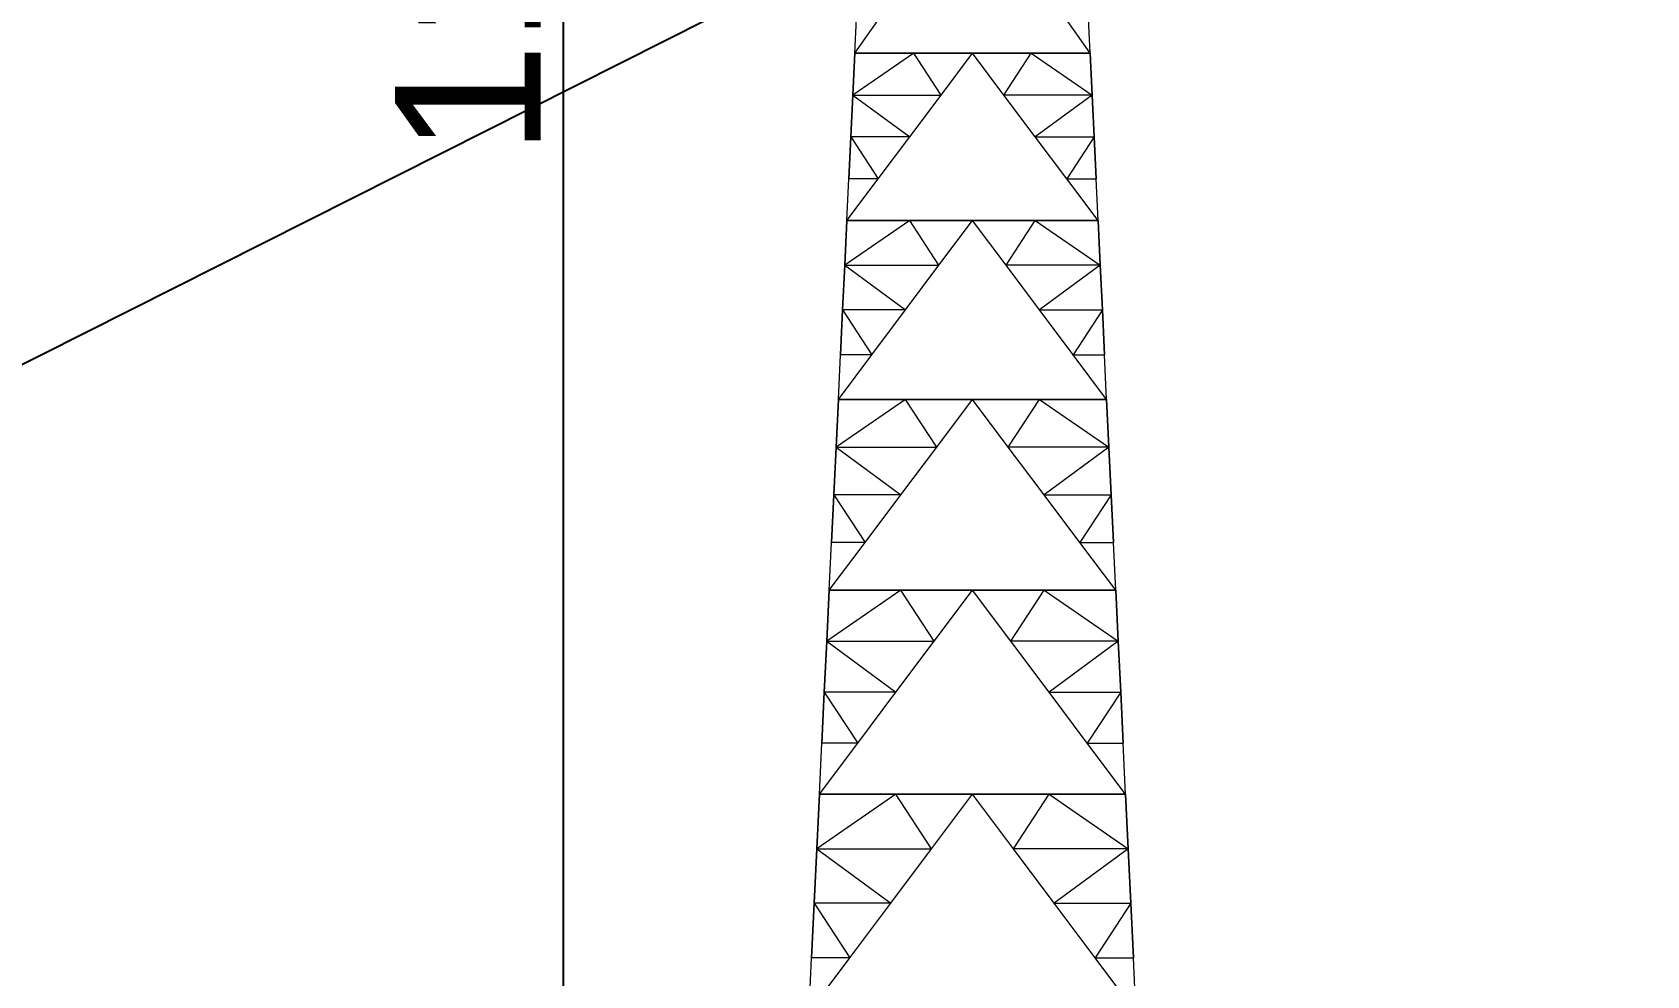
# Model space of a CAD drawing. Header units: millimetres. Extents: x 674 to 5889, y -153 to 3954.
# Drawn here: x 3098.73 to 3148.69, y 637.72 to 666.93 of the extents above; entities that cross this region are included whole.
import ezdxf

# ---------------------------------------------------------------- set-up
doc = ezdxf.new("R2010")
doc.units = ezdxf.units.MM
doc.layers.add('Dimensions', color=7, linetype='Continuous')
doc.layers.add('Ropes', color=3, linetype='Continuous')
doc.layers.add('Towers', color=1, linetype='Continuous', lineweight=0)
doc.styles.get("Standard").update_dxf_attribs({"font": 'arial.ttf'})
doc.dimstyles.new('ISO-25', dxfattribs={"dimtxt": 2.5, "dimasz": 2.5, "dimexe": 1.25, "dimexo": 0.625, "dimtad": 1, "dimtxsty": 'Standard', "dimcen": 2.5, "dimadec": 0, "dimazin": 0, "dimtfac": 1, "dimtmove": 0, "dimatfit": 3, "dimfxl": 1, "dimarcsym": 0})

# ---------------------------------------------------------------- blocks, each defined once
blk = doc.blocks.new('_ArchTick')
at = {"color": 0, "linetype": 'ByBlock', "const_width": 0.15}
blk.add_lwpolyline([(-0.5, -0.5), (0.5, 0.5)], dxfattribs=at)
blk = doc.blocks.new('*D45')
at = {"layer": 'Defpoints', "color": 0, "transparency": 16777216}
for p in [(3127.826, 728.47), (3115.163, 613.47), (3127.826, 613.47)]:
    blk.add_point(p, dxfattribs=at)
at = {"layer": 'Dimensions', "color": 0, "lineweight": -2, "transparency": 16777216}
blk.add_line((3115.163, 728.47), (3115.163, 613.47), dxfattribs=at)
at = {"layer": 'Dimensions', "color": 0, "lineweight": -2, "transparency": 16777216, "xscale": 2.5, "yscale": 2.5, "zscale": 2.5}
for p, rotation in [((3115.163, 728.47), 90), ((3115.163, 613.47), 270)]:
    blk.add_blockref('_ArchTick', p, dxfattribs=dict(at, rotation=rotation))
at = {"layer": 'Dimensions', "color": 0, "transparency": 16777216, "insert": (3112.24, 670.97), "char_height": 4.5, "attachment_point": 5, "rotation": 90}
blk.add_mtext('115m', dxfattribs=at)
blk = doc.blocks.new('*D60')
at = {"color": 0, "lineweight": -2, "transparency": 16777216}
blk.add_line((2829.274, -144.563), (2959.274, -144.563), dxfattribs=at)
at = {"layer": 'Defpoints', "color": 0, "transparency": 16777216}
for p in [(5528.478, 3774.077), (5768.478, 3774.077), (5768.478, 3752.482), (2829.274, -118.354), (2959.274, -118.354), (2959.274, -144.563)]:
    blk.add_point(p, dxfattribs=at)
at = {"layer": 'Dimensions', "color": 0, "lineweight": -2, "transparency": 16777216}
blk.add_line((5528.478, 3752.482), (5768.478, 3752.482), dxfattribs=at)
at = {"color": 0, "lineweight": -2, "transparency": 16777216, "xscale": 15, "yscale": 15, "zscale": 15, "rotation": 180}
blk.add_blockref('_ArchTick', (2829.274, -144.563), dxfattribs=at)
at = {"color": 0, "lineweight": -2, "transparency": 16777216, "xscale": 15, "yscale": 15, "zscale": 15}
blk.add_blockref('_ArchTick', (2959.274, -144.563), dxfattribs=at)
at = {"layer": 'Dimensions', "color": 0, "lineweight": -2, "transparency": 16777216, "xscale": 2.5, "yscale": 2.5, "zscale": 2.5, "rotation": 180}
blk.add_blockref('_ArchTick', (5528.478, 3752.482), dxfattribs=at)
at = {"layer": 'Dimensions', "color": 0, "lineweight": -2, "transparency": 16777216, "xscale": 2.5, "yscale": 2.5, "zscale": 2.5}
blk.add_blockref('_ArchTick', (5768.478, 3752.482), dxfattribs=at)
at = {"color": 0, "transparency": 16777216, "insert": (2894.274, -136.274), "char_height": 15, "attachment_point": 5}
blk.add_mtext('130', dxfattribs=at)
at = {"layer": 'Dimensions', "color": 0, "transparency": 16777216, "insert": (5648.478, 3755.404), "char_height": 4.5, "attachment_point": 5}
blk.add_mtext('240m', dxfattribs=at)
blk = doc.blocks.new('*D58')
at = {"color": 0, "lineweight": -2, "transparency": 16777216}
blk.add_line((2393.626, -144.563), (2483.626, -144.563), dxfattribs=at)
at = {"layer": 'Defpoints', "color": 0, "transparency": 16777216}
for p in [(5603.478, 3819.077), (5583.397, 3774.077), (5603.478, 3774.077), (2393.626, -80.976), (2483.626, -80.976), (2483.626, -144.563)]:
    blk.add_point(p, dxfattribs=at)
at = {"layer": 'Dimensions', "color": 0, "lineweight": -2, "transparency": 16777216}
blk.add_line((5583.397, 3819.077), (5583.397, 3774.077), dxfattribs=at)
at = {"color": 0, "lineweight": -2, "transparency": 16777216, "xscale": 15, "yscale": 15, "zscale": 15, "rotation": 180}
blk.add_blockref('_ArchTick', (2393.626, -144.563), dxfattribs=at)
at = {"color": 0, "lineweight": -2, "transparency": 16777216, "xscale": 15, "yscale": 15, "zscale": 15}
blk.add_blockref('_ArchTick', (2483.626, -144.563), dxfattribs=at)
at = {"layer": 'Dimensions', "color": 0, "lineweight": -2, "transparency": 16777216, "xscale": 2.5, "yscale": 2.5, "zscale": 2.5}
for p, rotation in [((5583.397, 3819.077), 90), ((5583.397, 3774.077), 270)]:
    blk.add_blockref('_ArchTick', p, dxfattribs=dict(at, rotation=rotation))
at = {"color": 0, "transparency": 16777216, "insert": (2438.626, -136.279), "char_height": 15, "attachment_point": 5}
blk.add_mtext('90', dxfattribs=at)
at = {"layer": 'Dimensions', "color": 0, "transparency": 16777216, "insert": (5580.484, 3796.577), "char_height": 4.5, "attachment_point": 5, "rotation": 90}
blk.add_mtext('45m', dxfattribs=at)
blk = doc.blocks.new('*D62')
at = {"color": 0, "lineweight": -2, "transparency": 16777216}
blk.add_line((2577.797, -35.976), (2577.797, -85.976), dxfattribs=at)
at = {"layer": 'Defpoints', "color": 0, "transparency": 16777216}
for p in [(5529.806, 3893.742), (5528.478, 3889.077), (5643.378, 3856.377), (2597.989, -35.976), (2577.797, -85.976), (2597.989, -85.976)]:
    blk.add_point(p, dxfattribs=at)
at = {"layer": 'Dimensions', "color": 0, "lineweight": -2, "transparency": 16777216}
blk.add_line((5644.706, 3861.042), (5529.806, 3893.742), dxfattribs=at)
at = {"color": 0, "lineweight": -2, "transparency": 16777216, "xscale": 15, "yscale": 15, "zscale": 15}
for p, rotation in [((2577.797, -35.976), 90), ((2577.797, -85.976), 270)]:
    blk.add_blockref('_ArchTick', p, dxfattribs=dict(at, rotation=rotation))
at = {"layer": 'Dimensions', "color": 0, "lineweight": -2, "transparency": 16777216, "xscale": 2.5, "yscale": 2.5, "zscale": 2.5}
for p, rotation in [((5529.806, 3893.742), 164.113896019455), ((5644.706, 3861.042), 344.113896019455)]:
    blk.add_blockref('_ArchTick', p, dxfattribs=dict(at, rotation=rotation))
at = {"color": 0, "transparency": 16777216, "insert": (2569.514, -60.976), "char_height": 15, "attachment_point": 5, "rotation": 90}
blk.add_mtext('50', dxfattribs=at)
at = {"layer": 'Dimensions', "color": 0, "transparency": 16777216, "insert": (5588.056, 3880.203), "char_height": 4.5, "attachment_point": 5, "rotation": 344.1139}
blk.add_mtext('119.5m', dxfattribs=at)
blk = doc.blocks.new('*D63')
at = {"color": 0, "lineweight": -2, "transparency": 16777216}
blk.add_line((2809.512, -31.439), (2809.512, -86.439), dxfattribs=at)
at = {"layer": 'Defpoints', "color": 0, "transparency": 16777216}
for p in [(5643.378, 3866.577), (5527.736, 3834.542), (5528.478, 3832.07), (2829.274, -31.439), (2809.512, -86.439), (2829.274, -86.439)]:
    blk.add_point(p, dxfattribs=at)
at = {"layer": 'Dimensions', "color": 0, "lineweight": -2, "transparency": 16777216}
blk.add_line((5642.636, 3869.049), (5527.736, 3834.542), dxfattribs=at)
at = {"color": 0, "lineweight": -2, "transparency": 16777216, "xscale": 15, "yscale": 15, "zscale": 15}
for p, rotation in [((2809.512, -31.439), 90), ((2809.512, -86.439), 270)]:
    blk.add_blockref('_ArchTick', p, dxfattribs=dict(at, rotation=rotation))
at = {"layer": 'Dimensions', "color": 0, "lineweight": -2, "transparency": 16777216, "xscale": 2.5, "yscale": 2.5, "zscale": 2.5}
for p, rotation in [((5642.636, 3869.049), 16.71614301521846), ((5527.736, 3834.542), 196.7161430152185)]:
    blk.add_blockref('_ArchTick', p, dxfattribs=dict(at, rotation=rotation))
at = {"color": 0, "transparency": 16777216, "insert": (2801.259, -58.939), "char_height": 15, "attachment_point": 5, "rotation": 90}
blk.add_mtext('55', dxfattribs=at)
at = {"layer": 'Dimensions', "color": 0, "transparency": 16777216, "insert": (5584.345, 3854.594), "char_height": 4.5, "attachment_point": 5, "rotation": 16.7161}
blk.add_mtext('120m', dxfattribs=at)
blk = doc.blocks.new('*D59')
at = {"color": 0, "lineweight": -2, "transparency": 16777216}
blk.add_line((2597.989, -144.563), (2697.989, -144.563), dxfattribs=at)
at = {"layer": 'Defpoints', "color": 0, "transparency": 16777216}
for p in [(5623.478, 3781.175), (5673.478, 3781.175), (5673.478, 3764.268), (2597.989, -85.976), (2697.989, -85.976), (2697.989, -144.563)]:
    blk.add_point(p, dxfattribs=at)
at = {"layer": 'Dimensions', "color": 0, "lineweight": -2, "transparency": 16777216}
blk.add_line((5623.478, 3764.268), (5673.478, 3764.268), dxfattribs=at)
at = {"color": 0, "lineweight": -2, "transparency": 16777216, "xscale": 15, "yscale": 15, "zscale": 15, "rotation": 180}
blk.add_blockref('_ArchTick', (2597.989, -144.563), dxfattribs=at)
at = {"color": 0, "lineweight": -2, "transparency": 16777216, "xscale": 15, "yscale": 15, "zscale": 15}
blk.add_blockref('_ArchTick', (2697.989, -144.563), dxfattribs=at)
at = {"layer": 'Dimensions', "color": 0, "lineweight": -2, "transparency": 16777216, "xscale": 2.5, "yscale": 2.5, "zscale": 2.5, "rotation": 180}
blk.add_blockref('_ArchTick', (5623.478, 3764.268), dxfattribs=at)
at = {"layer": 'Dimensions', "color": 0, "lineweight": -2, "transparency": 16777216, "xscale": 2.5, "yscale": 2.5, "zscale": 2.5}
blk.add_blockref('_ArchTick', (5673.478, 3764.268), dxfattribs=at)
at = {"color": 0, "transparency": 16777216, "insert": (2647.989, -136.279), "char_height": 15, "attachment_point": 5}
blk.add_mtext('100', dxfattribs=at)
at = {"layer": 'Dimensions', "color": 0, "transparency": 16777216, "insert": (5648.478, 3767.191), "char_height": 4.5, "attachment_point": 5}
blk.add_mtext('50m', dxfattribs=at)
blk = doc.blocks.new('*D61')
at = {"color": 0, "lineweight": -2, "transparency": 16777216}
blk.add_line((2373.545, -35.976), (2373.545, -80.976), dxfattribs=at)
at = {"layer": 'Defpoints', "color": 0, "transparency": 16777216}
for p in [(5648.478, 3856.377), (5645.288, 3779.077), (5648.478, 3779.077), (2393.626, -35.976), (2373.545, -80.976), (2393.626, -80.976)]:
    blk.add_point(p, dxfattribs=at)
at = {"layer": 'Dimensions', "color": 0, "lineweight": -2, "transparency": 16777216}
blk.add_line((5645.288, 3856.377), (5645.288, 3779.077), dxfattribs=at)
at = {"color": 0, "lineweight": -2, "transparency": 16777216, "xscale": 15, "yscale": 15, "zscale": 15}
for p, rotation in [((2373.545, -35.976), 90), ((2373.545, -80.976), 270)]:
    blk.add_blockref('_ArchTick', p, dxfattribs=dict(at, rotation=rotation))
at = {"layer": 'Dimensions', "color": 0, "lineweight": -2, "transparency": 16777216, "xscale": 2.5, "yscale": 2.5, "zscale": 2.5}
for p, rotation in [((5645.288, 3856.377), 90), ((5645.288, 3779.077), 270)]:
    blk.add_blockref('_ArchTick', p, dxfattribs=dict(at, rotation=rotation))
at = {"color": 0, "transparency": 16777216, "insert": (2365.292, -58.476), "char_height": 15, "attachment_point": 5, "rotation": 90}
blk.add_mtext('45', dxfattribs=at)
at = {"layer": 'Dimensions', "color": 0, "transparency": 16777216, "insert": (5642.364, 3817.906), "char_height": 4.5, "attachment_point": 5, "rotation": 90}
blk.add_mtext('77.3m', dxfattribs=at)

msp = doc.modelspace()

# ---------------------------------------------------------------- linework, layer by layer
at = {"layer": 'Ropes'}
msp.add_line((3127.826, 671.464), (3012.826, 613.47), dxfattribs=at)
at = {"layer": 'Towers'}
for p, q in [((3124.187, 666.281), (3125.096, 667.577)), ((3124.187, 666.281), (3125.096, 667.577)), ((3124.187, 666.281), (3124.249, 667.577)), ((3124.187, 666.281), (3124.249, 667.577)), ((3124.187, 666.281), (3124.249, 667.577)), ((3124.187, 666.281), (3124.249, 667.577)), ((3131.465, 666.281), (3130.555, 667.577)), ((3131.465, 666.281), (3130.555, 667.577)), ((3131.465, 666.281), (3131.403, 667.577)), ((3131.465, 666.281), (3131.403, 667.577)), ((3131.465, 666.281), (3131.403, 667.577)), ((3131.465, 666.281), (3131.403, 667.577)), ((3126.006, 666.281), (3124.125, 664.985)), ((3126.006, 666.281), (3124.125, 664.985)), ((3124.125, 664.986), (3124.187, 666.281)), ((3124.187, 666.281), (3124.125, 664.985)), ((3124.125, 664.986), (3124.187, 666.281)), ((3124.125, 664.985), (3124.187, 666.281)), ((3124.125, 664.986), (3124.187, 666.281)), ((3124.187, 666.281), (3124.125, 664.985)), ((3124.125, 664.986), (3124.187, 666.281)), ((3124.125, 664.985), (3124.187, 666.281)), ((3124.187, 666.281), (3126.006, 666.281)), ((3126.006, 666.281), (3124.187, 666.281)), ((3124.187, 666.281), (3125.096, 666.281)), ((3125.096, 666.281), (3124.187, 666.281)), ((3124.187, 666.281), (3126.006, 666.281)), ((3126.006, 666.281), (3124.187, 666.281)), ((3127.826, 666.281), (3124.187, 666.281)), ((3124.187, 666.281), (3127.826, 666.281)), ((3126.006, 666.281), (3124.187, 666.281)), ((3126.006, 666.281), (3124.187, 666.281)), ((3126.006, 666.281), (3126.916, 666.281)), ((3126.916, 666.281), (3126.006, 666.281)), ((3126.854, 664.986), (3126.006, 666.281)), ((3127.826, 666.281), (3126.006, 666.281)), ((3126.854, 664.986), (3126.006, 666.281)), ((3127.826, 666.281), (3126.006, 666.281)), ((3126.854, 664.986), (3127.826, 666.281)), ((3126.854, 664.986), (3127.826, 666.281)), ((3128.735, 666.281), (3126.916, 666.281)), ((3128.735, 666.281), (3126.916, 666.281)), ((3131.465, 666.281), (3127.826, 666.281)), ((3127.826, 666.281), (3131.465, 666.281)), ((3128.797, 664.986), (3127.826, 666.281)), ((3127.826, 666.281), (3129.645, 666.281)), ((3128.797, 664.986), (3127.826, 666.281)), ((3127.826, 666.281), (3129.645, 666.281)), ((3128.735, 666.281), (3129.645, 666.281)), ((3129.645, 666.281), (3128.735, 666.281)), ((3128.797, 664.986), (3129.645, 666.281)), ((3128.797, 664.986), (3129.645, 666.281)), ((3131.465, 666.281), (3129.645, 666.281)), ((3129.645, 666.281), (3131.465, 666.281)), ((3129.645, 666.281), (3131.465, 666.281)), ((3129.645, 666.281), (3131.465, 666.281)), ((3129.645, 666.281), (3131.527, 664.985)), ((3129.645, 666.281), (3131.465, 666.281)), ((3129.645, 666.281), (3131.527, 664.985)), ((3129.645, 666.281), (3131.465, 666.281)), ((3130.555, 666.281), (3131.465, 666.281)), ((3131.465, 666.281), (3130.555, 666.281)), ((3131.527, 664.986), (3131.465, 666.281)), ((3131.465, 666.281), (3131.527, 664.985)), ((3131.527, 664.986), (3131.465, 666.281)), ((3131.527, 664.985), (3131.465, 666.281)), ((3131.527, 664.986), (3131.465, 666.281)), ((3131.465, 666.281), (3131.527, 664.985)), ((3131.527, 664.986), (3131.465, 666.281)), ((3131.527, 664.985), (3131.465, 666.281)), ((3124.063, 663.69), (3124.125, 664.986)), ((3124.063, 663.69), (3124.125, 664.986)), ((3124.125, 664.985), (3124.063, 663.69)), ((3124.063, 663.69), (3124.125, 664.985)), ((3124.125, 664.985), (3124.063, 663.69)), ((3124.063, 663.69), (3124.125, 664.985)), ((3124.125, 664.985), (3126.854, 664.986)), ((3124.125, 664.985), (3126.854, 664.986)), ((3124.125, 664.985), (3124.125, 664.986)), ((3124.125, 664.985), (3124.125, 664.986)), ((3124.125, 664.985), (3125.882, 663.69)), ((3124.125, 664.985), (3125.882, 663.69)), ((3125.882, 663.69), (3126.854, 664.986)), ((3125.882, 663.69), (3126.854, 664.986)), ((3129.769, 663.69), (3128.797, 664.986)), ((3131.527, 664.985), (3128.797, 664.986)), ((3129.769, 663.69), (3128.797, 664.986)), ((3131.527, 664.985), (3128.797, 664.986)), ((3131.527, 664.985), (3129.769, 663.69)), ((3131.527, 664.985), (3129.769, 663.69)), ((3131.589, 663.69), (3131.527, 664.986)), ((3131.527, 664.985), (3131.527, 664.986)), ((3131.589, 663.69), (3131.527, 664.986)), ((3131.527, 664.985), (3131.527, 664.986)), ((3131.527, 664.985), (3131.589, 663.69)), ((3131.589, 663.69), (3131.527, 664.985)), ((3131.527, 664.985), (3131.589, 663.69)), ((3131.589, 663.69), (3131.527, 664.985)), ((3124.001, 662.394), (3124.063, 663.69)), ((3124.063, 663.69), (3124.001, 662.394)), ((3124.001, 662.394), (3124.063, 663.69)), ((3124.001, 662.394), (3124.063, 663.69)), ((3124.063, 663.69), (3124.001, 662.394)), ((3124.001, 662.394), (3124.063, 663.69)), ((3124.063, 663.69), (3124.91, 662.394)), ((3125.882, 663.69), (3124.063, 663.69)), ((3124.063, 663.69), (3124.91, 662.394)), ((3125.882, 663.69), (3124.063, 663.69)), ((3124.063, 663.69), (3124.063, 663.69)), ((3124.063, 663.69), (3124.063, 663.69)), ((3124.91, 662.394), (3125.882, 663.69)), ((3124.91, 662.394), (3125.882, 663.69)), ((3130.741, 662.394), (3129.769, 663.69)), ((3129.769, 663.69), (3131.589, 663.69)), ((3130.741, 662.394), (3129.769, 663.69)), ((3129.769, 663.69), (3131.589, 663.69)), ((3131.589, 663.69), (3130.741, 662.394)), ((3131.589, 663.69), (3130.741, 662.394)), ((3131.65, 662.394), (3131.589, 663.69)), ((3131.589, 663.69), (3131.65, 662.394)), ((3131.589, 663.69), (3131.589, 663.69)), ((3131.65, 662.394), (3131.589, 663.69)), ((3131.65, 662.394), (3131.589, 663.69)), ((3131.589, 663.69), (3131.65, 662.394)), ((3131.589, 663.69), (3131.589, 663.69)), ((3131.65, 662.394), (3131.589, 663.69)), ((3123.939, 661.099), (3124.91, 662.394)), ((3123.939, 661.099), (3124.91, 662.394)), ((3123.939, 661.099), (3124.001, 662.394)), ((3123.939, 661.099), (3124.001, 662.394)), ((3123.939, 661.099), (3124.001, 662.394)), ((3123.939, 661.099), (3124.001, 662.394)), ((3124.91, 662.394), (3124.001, 662.394)), ((3124.91, 662.394), (3124.001, 662.394)), ((3124.001, 662.394), (3124.001, 662.394)), ((3124.001, 662.394), (3124.001, 662.394)), ((3131.712, 661.099), (3130.741, 662.394)), ((3130.741, 662.394), (3131.65, 662.394)), ((3131.712, 661.099), (3130.741, 662.394)), ((3130.741, 662.394), (3131.65, 662.394)), ((3131.712, 661.099), (3131.65, 662.394)), ((3131.65, 662.394), (3131.65, 662.394)), ((3131.712, 661.099), (3131.65, 662.394)), ((3131.712, 661.099), (3131.65, 662.394)), ((3131.65, 662.394), (3131.65, 662.394)), ((3131.712, 661.099), (3131.65, 662.394)), ((3125.882, 661.099), (3123.873, 659.715)), ((3125.882, 661.099), (3123.873, 659.715)), ((3123.873, 659.715), (3123.939, 661.099)), ((3123.939, 661.099), (3123.873, 659.715)), ((3123.873, 659.715), (3123.939, 661.099)), ((3123.873, 659.715), (3123.939, 661.099)), ((3123.873, 659.715), (3123.939, 661.099)), ((3123.939, 661.099), (3123.873, 659.715)), ((3123.873, 659.715), (3123.939, 661.099)), ((3123.873, 659.715), (3123.939, 661.099)), ((3123.939, 661.099), (3125.882, 661.099)), ((3125.882, 661.099), (3123.939, 661.099)), ((3123.939, 661.099), (3124.91, 661.099)), ((3124.91, 661.099), (3123.939, 661.099)), ((3123.939, 661.099), (3125.882, 661.099)), ((3125.882, 661.099), (3123.939, 661.099)), ((3127.826, 661.099), (3123.939, 661.099)), ((3123.939, 661.099), (3127.826, 661.099)), ((3125.882, 661.099), (3123.939, 661.099)), ((3125.882, 661.099), (3123.939, 661.099)), ((3125.882, 661.099), (3126.854, 661.099)), ((3126.854, 661.099), (3125.882, 661.099)), ((3126.788, 659.715), (3125.882, 661.099)), ((3127.826, 661.099), (3125.882, 661.099)), ((3126.788, 659.715), (3125.882, 661.099)), ((3127.826, 661.099), (3125.882, 661.099)), ((3126.788, 659.715), (3127.826, 661.099)), ((3126.788, 659.715), (3127.826, 661.099)), ((3128.797, 661.099), (3126.854, 661.099)), ((3128.797, 661.099), (3126.854, 661.099)), ((3131.712, 661.099), (3127.826, 661.099)), ((3127.826, 661.099), (3131.712, 661.099)), ((3128.863, 659.715), (3127.826, 661.099)), ((3127.826, 661.099), (3129.769, 661.099)), ((3128.863, 659.715), (3127.826, 661.099)), ((3127.826, 661.099), (3129.769, 661.099)), ((3128.797, 661.099), (3129.769, 661.099)), ((3129.769, 661.099), (3128.797, 661.099)), ((3128.863, 659.715), (3129.769, 661.099)), ((3128.863, 659.715), (3129.769, 661.099)), ((3131.712, 661.099), (3129.769, 661.099)), ((3129.769, 661.099), (3131.712, 661.099)), ((3129.769, 661.099), (3131.712, 661.099)), ((3129.769, 661.099), (3131.712, 661.099)), ((3129.769, 661.099), (3131.779, 659.715)), ((3129.769, 661.099), (3131.712, 661.099)), ((3129.769, 661.099), (3131.779, 659.715)), ((3129.769, 661.099), (3131.712, 661.099)), ((3130.741, 661.099), (3131.712, 661.099)), ((3131.712, 661.099), (3130.741, 661.099)), ((3131.779, 659.715), (3131.712, 661.099)), ((3131.712, 661.099), (3131.779, 659.715)), ((3131.779, 659.715), (3131.712, 661.099)), ((3131.779, 659.715), (3131.712, 661.099)), ((3131.779, 659.715), (3131.712, 661.099)), ((3131.712, 661.099), (3131.779, 659.715)), ((3131.779, 659.715), (3131.712, 661.099)), ((3131.779, 659.715), (3131.712, 661.099)), ((3123.806, 658.331), (3123.873, 659.715)), ((3123.873, 659.715), (3123.806, 658.331)), ((3123.806, 658.331), (3123.873, 659.715)), ((3123.806, 658.331), (3123.873, 659.715)), ((3123.873, 659.715), (3123.806, 658.331)), ((3123.806, 658.331), (3123.873, 659.715)), ((3123.873, 659.715), (3125.75, 658.331)), ((3123.873, 659.715), (3126.788, 659.715)), ((3123.873, 659.715), (3125.75, 658.331)), ((3123.873, 659.715), (3126.788, 659.715)), ((3123.873, 659.715), (3123.873, 659.715)), ((3123.873, 659.715), (3123.873, 659.715)), ((3125.75, 658.331), (3126.788, 659.715)), ((3125.75, 658.331), (3126.788, 659.715)), ((3129.901, 658.331), (3128.863, 659.715)), ((3131.779, 659.715), (3128.863, 659.715)), ((3129.901, 658.331), (3128.863, 659.715)), ((3131.779, 659.715), (3128.863, 659.715)), ((3131.779, 659.715), (3129.901, 658.331)), ((3131.779, 659.715), (3129.901, 658.331)), ((3131.845, 658.331), (3131.779, 659.715)), ((3131.779, 659.715), (3131.845, 658.331)), ((3131.779, 659.715), (3131.779, 659.715)), ((3131.845, 658.331), (3131.779, 659.715)), ((3131.845, 658.331), (3131.779, 659.715)), ((3131.779, 659.715), (3131.845, 658.331)), ((3131.779, 659.715), (3131.779, 659.715)), ((3131.845, 658.331), (3131.779, 659.715)), ((3123.74, 656.947), (3123.806, 658.331)), ((3123.806, 658.331), (3123.74, 656.947)), ((3123.74, 656.947), (3123.806, 658.331)), ((3123.74, 656.947), (3123.806, 658.331)), ((3123.806, 658.331), (3123.74, 656.947)), ((3123.74, 656.947), (3123.806, 658.331)), ((3123.806, 658.331), (3124.712, 656.947)), ((3125.75, 658.331), (3123.806, 658.331)), ((3123.806, 658.331), (3124.712, 656.947)), ((3125.75, 658.331), (3123.806, 658.331)), ((3123.806, 658.331), (3123.806, 658.331)), ((3123.806, 658.331), (3123.806, 658.331)), ((3124.712, 656.947), (3125.75, 658.331)), ((3124.712, 656.947), (3125.75, 658.331)), ((3130.939, 656.947), (3129.901, 658.331)), ((3129.901, 658.331), (3131.845, 658.331)), ((3130.939, 656.947), (3129.901, 658.331)), ((3129.901, 658.331), (3131.845, 658.331)), ((3131.845, 658.331), (3130.939, 656.947)), ((3131.845, 658.331), (3130.939, 656.947)), ((3131.911, 656.947), (3131.845, 658.331)), ((3131.845, 658.331), (3131.911, 656.947)), ((3131.845, 658.331), (3131.845, 658.331)), ((3131.911, 656.947), (3131.845, 658.331)), ((3131.911, 656.947), (3131.845, 658.331)), ((3131.845, 658.331), (3131.911, 656.947)), ((3131.845, 658.331), (3131.845, 658.331)), ((3131.911, 656.947), (3131.845, 658.331)), ((3123.674, 655.563), (3124.712, 656.947)), ((3123.674, 655.563), (3124.712, 656.947)), ((3123.674, 655.563), (3123.74, 656.947)), ((3123.674, 655.563), (3123.74, 656.947)), ((3123.674, 655.563), (3123.74, 656.947)), ((3123.674, 655.563), (3123.74, 656.947)), ((3124.712, 656.947), (3123.74, 656.947)), ((3124.712, 656.947), (3123.74, 656.947)), ((3123.74, 656.947), (3123.74, 656.947)), ((3123.74, 656.947), (3123.74, 656.947)), ((3131.977, 655.563), (3130.939, 656.947)), ((3130.939, 656.947), (3131.911, 656.947)), ((3131.977, 655.563), (3130.939, 656.947)), ((3130.939, 656.947), (3131.911, 656.947)), ((3131.977, 655.563), (3131.911, 656.947)), ((3131.911, 656.947), (3131.911, 656.947)), ((3131.977, 655.563), (3131.911, 656.947)), ((3131.977, 655.563), (3131.911, 656.947)), ((3131.911, 656.947), (3131.911, 656.947)), ((3131.977, 655.563), (3131.911, 656.947)), ((3125.75, 655.563), (3123.603, 654.085)), ((3125.75, 655.563), (3123.603, 654.085)), ((3123.603, 654.086), (3123.674, 655.563)), ((3123.674, 655.563), (3123.603, 654.085)), ((3123.603, 654.086), (3123.674, 655.563)), ((3123.603, 654.085), (3123.674, 655.563)), ((3123.603, 654.086), (3123.674, 655.563)), ((3123.674, 655.563), (3123.603, 654.085)), ((3123.603, 654.086), (3123.674, 655.563)), ((3123.603, 654.085), (3123.674, 655.563)), ((3123.674, 655.563), (3125.75, 655.563)), ((3125.75, 655.563), (3123.674, 655.563)), ((3123.674, 655.563), (3124.712, 655.563)), ((3124.712, 655.563), (3123.674, 655.563)), ((3123.674, 655.563), (3125.75, 655.563)), ((3125.75, 655.563), (3123.674, 655.563)), ((3127.826, 655.563), (3123.674, 655.563)), ((3123.674, 655.563), (3127.826, 655.563)), ((3125.75, 655.563), (3123.674, 655.563)), ((3125.75, 655.563), (3123.674, 655.563)), ((3125.75, 655.563), (3126.788, 655.563)), ((3126.788, 655.563), (3125.75, 655.563)), ((3126.718, 654.086), (3125.75, 655.563)), ((3127.826, 655.563), (3125.75, 655.563)), ((3126.718, 654.086), (3125.75, 655.563)), ((3127.826, 655.563), (3125.75, 655.563)), ((3126.718, 654.086), (3127.826, 655.563)), ((3126.718, 654.086), (3127.826, 655.563)), ((3128.863, 655.563), (3126.788, 655.563)), ((3128.863, 655.563), (3126.788, 655.563)), ((3131.977, 655.563), (3127.826, 655.563)), ((3127.826, 655.563), (3131.977, 655.563)), ((3128.934, 654.086), (3127.826, 655.563)), ((3127.826, 655.563), (3129.901, 655.563)), ((3128.934, 654.086), (3127.826, 655.563)), ((3127.826, 655.563), (3129.901, 655.563)), ((3128.863, 655.563), (3129.901, 655.563)), ((3129.901, 655.563), (3128.863, 655.563)), ((3128.934, 654.086), (3129.901, 655.563)), ((3128.934, 654.086), (3129.901, 655.563)), ((3131.977, 655.563), (3129.901, 655.563)), ((3129.901, 655.563), (3131.977, 655.563)), ((3129.901, 655.563), (3131.977, 655.563)), ((3129.901, 655.563), (3131.977, 655.563)), ((3129.901, 655.563), (3132.048, 654.085)), ((3129.901, 655.563), (3131.977, 655.563)), ((3129.901, 655.563), (3132.048, 654.085)), ((3129.901, 655.563), (3131.977, 655.563)), ((3130.939, 655.563), (3131.977, 655.563)), ((3131.977, 655.563), (3130.939, 655.563)), ((3132.048, 654.086), (3131.977, 655.563)), ((3131.977, 655.563), (3132.048, 654.085)), ((3132.048, 654.086), (3131.977, 655.563)), ((3132.048, 654.085), (3131.977, 655.563)), ((3132.048, 654.086), (3131.977, 655.563)), ((3131.977, 655.563), (3132.048, 654.085)), ((3132.048, 654.086), (3131.977, 655.563)), ((3132.048, 654.085), (3131.977, 655.563)), ((3123.533, 652.607), (3123.603, 654.086)), ((3123.533, 652.607), (3123.603, 654.086)), ((3123.603, 654.085), (3123.533, 652.607)), ((3123.533, 652.607), (3123.603, 654.085)), ((3123.603, 654.085), (3123.533, 652.607)), ((3123.533, 652.607), (3123.603, 654.085)), ((3123.603, 654.085), (3126.718, 654.086)), ((3123.603, 654.085), (3126.718, 654.086)), ((3123.603, 654.085), (3123.603, 654.086)), ((3123.603, 654.085), (3123.603, 654.086)), ((3123.603, 654.085), (3125.608, 652.607)), ((3123.603, 654.085), (3125.608, 652.607)), ((3125.608, 652.607), (3126.718, 654.086)), ((3125.608, 652.607), (3126.718, 654.086)), ((3130.043, 652.607), (3128.934, 654.086)), ((3132.048, 654.085), (3128.934, 654.086)), ((3130.043, 652.607), (3128.934, 654.086)), ((3132.048, 654.085), (3128.934, 654.086)), ((3132.048, 654.085), (3130.043, 652.607)), ((3132.048, 654.085), (3130.043, 652.607)), ((3132.119, 652.607), (3132.048, 654.086)), ((3132.048, 654.085), (3132.048, 654.086)), ((3132.119, 652.607), (3132.048, 654.086)), ((3132.048, 654.085), (3132.048, 654.086)), ((3132.048, 654.085), (3132.119, 652.607)), ((3132.119, 652.607), (3132.048, 654.085)), ((3132.048, 654.085), (3132.119, 652.607)), ((3132.119, 652.607), (3132.048, 654.085)), ((3123.462, 651.129), (3123.533, 652.607)), ((3123.533, 652.607), (3123.462, 651.129)), ((3123.462, 651.129), (3123.533, 652.607)), ((3123.462, 651.129), (3123.533, 652.607)), ((3123.533, 652.607), (3123.462, 651.129)), ((3123.462, 651.129), (3123.533, 652.607)), ((3123.533, 652.607), (3124.5, 651.129)), ((3125.608, 652.607), (3123.533, 652.607)), ((3123.533, 652.607), (3124.5, 651.129)), ((3125.608, 652.607), (3123.533, 652.607)), ((3123.533, 652.607), (3123.533, 652.607)), ((3123.533, 652.607), (3123.533, 652.607)), ((3124.5, 651.129), (3125.608, 652.607)), ((3124.5, 651.129), (3125.608, 652.607)), ((3131.151, 651.129), (3130.043, 652.607)), ((3130.043, 652.607), (3132.119, 652.607)), ((3131.151, 651.129), (3130.043, 652.607)), ((3130.043, 652.607), (3132.119, 652.607)), ((3132.119, 652.607), (3131.151, 651.129)), ((3132.119, 652.607), (3131.151, 651.129)), ((3132.189, 651.129), (3132.119, 652.607)), ((3132.119, 652.607), (3132.189, 651.129)), ((3132.119, 652.607), (3132.119, 652.607)), ((3132.189, 651.129), (3132.119, 652.607)), ((3132.189, 651.129), (3132.119, 652.607)), ((3132.119, 652.607), (3132.189, 651.129)), ((3132.119, 652.607), (3132.119, 652.607)), ((3132.189, 651.129), (3132.119, 652.607)), ((3123.391, 649.651), (3124.5, 651.129)), ((3123.391, 649.651), (3124.5, 651.129)), ((3123.391, 649.651), (3123.462, 651.129)), ((3123.391, 649.651), (3123.462, 651.129)), ((3123.391, 649.651), (3123.462, 651.129)), ((3123.391, 649.651), (3123.462, 651.129)), ((3124.5, 651.129), (3123.462, 651.129)), ((3124.5, 651.129), (3123.462, 651.129)), ((3123.462, 651.129), (3123.462, 651.129)), ((3123.462, 651.129), (3123.462, 651.129)), ((3132.26, 649.651), (3131.151, 651.129)), ((3131.151, 651.129), (3132.189, 651.129)), ((3132.26, 649.651), (3131.151, 651.129)), ((3131.151, 651.129), (3132.189, 651.129)), ((3132.26, 649.651), (3132.189, 651.129)), ((3132.189, 651.129), (3132.189, 651.129)), ((3132.26, 649.651), (3132.189, 651.129)), ((3132.26, 649.651), (3132.189, 651.129)), ((3132.189, 651.129), (3132.189, 651.129)), ((3132.26, 649.651), (3132.189, 651.129)), ((3125.608, 649.651), (3123.316, 648.072)), ((3125.608, 649.651), (3123.316, 648.072)), ((3123.316, 648.073), (3123.391, 649.651)), ((3123.391, 649.651), (3123.316, 648.072)), ((3123.316, 648.073), (3123.391, 649.651)), ((3123.316, 648.072), (3123.391, 649.651)), ((3123.316, 648.073), (3123.391, 649.651)), ((3123.391, 649.651), (3123.316, 648.072)), ((3123.316, 648.073), (3123.391, 649.651)), ((3123.316, 648.072), (3123.391, 649.651)), ((3123.391, 649.651), (3125.608, 649.651)), ((3125.608, 649.651), (3123.391, 649.651)), ((3123.391, 649.651), (3124.5, 649.651)), ((3124.5, 649.651), (3123.391, 649.651)), ((3123.391, 649.651), (3125.608, 649.651)), ((3125.608, 649.651), (3123.391, 649.651)), ((3127.826, 649.651), (3123.391, 649.651)), ((3123.391, 649.651), (3127.826, 649.651)), ((3125.608, 649.651), (3123.391, 649.651)), ((3125.608, 649.651), (3123.391, 649.651)), ((3125.608, 649.651), (3126.717, 649.651)), ((3126.717, 649.651), (3125.608, 649.651)), ((3126.642, 648.073), (3125.608, 649.651)), ((3127.826, 649.651), (3125.608, 649.651)), ((3126.642, 648.073), (3125.608, 649.651)), ((3127.826, 649.651), (3125.608, 649.651)), ((3126.642, 648.073), (3127.826, 649.651)), ((3126.642, 648.073), (3127.826, 649.651)), ((3128.934, 649.651), (3126.717, 649.651)), ((3128.934, 649.651), (3126.717, 649.651)), ((3132.26, 649.651), (3127.826, 649.651)), ((3127.826, 649.651), (3132.26, 649.651)), ((3129.009, 648.073), (3127.826, 649.651)), ((3127.826, 649.651), (3130.043, 649.651)), ((3129.009, 648.073), (3127.826, 649.651)), ((3127.826, 649.651), (3130.043, 649.651)), ((3128.934, 649.651), (3130.043, 649.651)), ((3130.043, 649.651), (3128.934, 649.651)), ((3129.009, 648.073), (3130.043, 649.651)), ((3129.009, 648.073), (3130.043, 649.651)), ((3132.26, 649.651), (3130.043, 649.651)), ((3130.043, 649.651), (3132.26, 649.651)), ((3130.043, 649.651), (3132.26, 649.651)), ((3130.043, 649.651), (3132.26, 649.651)), ((3130.043, 649.651), (3132.335, 648.072)), ((3130.043, 649.651), (3132.26, 649.651)), ((3130.043, 649.651), (3132.335, 648.072)), ((3130.043, 649.651), (3132.26, 649.651)), ((3131.151, 649.651), (3132.26, 649.651)), ((3132.26, 649.651), (3131.151, 649.651)), ((3132.335, 648.073), (3132.26, 649.651)), ((3132.26, 649.651), (3132.335, 648.072)), ((3132.335, 648.073), (3132.26, 649.651)), ((3132.335, 648.072), (3132.26, 649.651)), ((3132.335, 648.073), (3132.26, 649.651)), ((3132.26, 649.651), (3132.335, 648.072)), ((3132.335, 648.073), (3132.26, 649.651)), ((3132.335, 648.072), (3132.26, 649.651)), ((3123.24, 646.493), (3123.316, 648.073)), ((3123.24, 646.493), (3123.316, 648.073)), ((3123.316, 648.072), (3123.24, 646.493)), ((3123.24, 646.493), (3123.316, 648.072)), ((3123.316, 648.072), (3123.24, 646.493)), ((3123.24, 646.493), (3123.316, 648.072)), ((3123.316, 648.072), (3126.642, 648.073)), ((3123.316, 648.072), (3126.642, 648.073)), ((3123.316, 648.072), (3123.316, 648.073)), ((3123.316, 648.072), (3123.316, 648.073)), ((3123.316, 648.072), (3125.457, 646.493)), ((3123.316, 648.072), (3125.457, 646.493)), ((3125.457, 646.493), (3126.642, 648.073)), ((3125.457, 646.493), (3126.642, 648.073)), ((3130.194, 646.493), (3129.009, 648.073)), ((3132.335, 648.072), (3129.009, 648.073)), ((3130.194, 646.493), (3129.009, 648.073)), ((3132.335, 648.072), (3129.009, 648.073)), ((3132.335, 648.072), (3130.194, 646.493)), ((3132.335, 648.072), (3130.194, 646.493)), ((3132.411, 646.493), (3132.335, 648.073)), ((3132.335, 648.072), (3132.335, 648.073)), ((3132.411, 646.493), (3132.335, 648.073)), ((3132.335, 648.072), (3132.335, 648.073)), ((3132.335, 648.072), (3132.411, 646.493)), ((3132.411, 646.493), (3132.335, 648.072)), ((3132.335, 648.072), (3132.411, 646.493)), ((3132.411, 646.493), (3132.335, 648.072)), ((3123.165, 644.914), (3123.24, 646.493)), ((3123.24, 646.493), (3123.165, 644.914)), ((3123.165, 644.914), (3123.24, 646.493)), ((3123.165, 644.914), (3123.24, 646.493)), ((3123.24, 646.493), (3123.165, 644.914)), ((3123.165, 644.914), (3123.24, 646.493)), ((3123.24, 646.493), (3124.273, 644.914)), ((3125.457, 646.493), (3123.24, 646.493)), ((3123.24, 646.493), (3124.273, 644.914)), ((3125.457, 646.493), (3123.24, 646.493)), ((3123.24, 646.493), (3123.24, 646.493)), ((3123.24, 646.493), (3123.24, 646.493)), ((3124.273, 644.914), (3125.457, 646.493)), ((3124.273, 644.914), (3125.457, 646.493)), ((3131.378, 644.914), (3130.194, 646.493)), ((3130.194, 646.493), (3132.411, 646.493)), ((3131.378, 644.914), (3130.194, 646.493)), ((3130.194, 646.493), (3132.411, 646.493)), ((3132.411, 646.493), (3131.378, 644.914)), ((3132.411, 646.493), (3131.378, 644.914)), ((3132.486, 644.914), (3132.411, 646.493)), ((3132.411, 646.493), (3132.486, 644.914)), ((3132.411, 646.493), (3132.411, 646.493)), ((3132.486, 644.914), (3132.411, 646.493)), ((3132.486, 644.914), (3132.411, 646.493)), ((3132.411, 646.493), (3132.486, 644.914)), ((3132.411, 646.493), (3132.411, 646.493)), ((3132.486, 644.914), (3132.411, 646.493)), ((3123.089, 643.336), (3124.273, 644.914)), ((3123.089, 643.336), (3124.273, 644.914)), ((3123.089, 643.336), (3123.165, 644.914)), ((3123.089, 643.336), (3123.165, 644.914)), ((3123.089, 643.336), (3123.165, 644.914)), ((3123.089, 643.336), (3123.165, 644.914)), ((3124.273, 644.914), (3123.165, 644.914)), ((3124.273, 644.914), (3123.165, 644.914)), ((3123.165, 644.914), (3123.165, 644.914)), ((3123.165, 644.914), (3123.165, 644.914)), ((3132.562, 643.336), (3131.378, 644.914)), ((3131.378, 644.914), (3132.486, 644.914)), ((3132.562, 643.336), (3131.378, 644.914)), ((3131.378, 644.914), (3132.486, 644.914)), ((3132.562, 643.336), (3132.486, 644.914)), ((3132.486, 644.914), (3132.486, 644.914)), ((3132.562, 643.336), (3132.486, 644.914)), ((3132.562, 643.336), (3132.486, 644.914)), ((3132.486, 644.914), (3132.486, 644.914)), ((3132.562, 643.336), (3132.486, 644.914)), ((3125.457, 643.336), (3123.009, 641.649)), ((3125.457, 643.336), (3123.009, 641.649)), ((3123.009, 641.65), (3123.089, 643.336)), ((3123.089, 643.336), (3123.009, 641.649)), ((3123.009, 641.65), (3123.089, 643.336)), ((3123.009, 641.649), (3123.089, 643.336)), ((3123.009, 641.65), (3123.089, 643.336)), ((3123.089, 643.336), (3123.009, 641.649)), ((3123.009, 641.65), (3123.089, 643.336)), ((3123.009, 641.649), (3123.089, 643.336)), ((3123.089, 643.336), (3125.457, 643.336)), ((3125.457, 643.336), (3123.089, 643.336)), ((3123.089, 643.336), (3124.273, 643.336)), ((3124.273, 643.336), (3123.089, 643.336)), ((3123.089, 643.336), (3125.457, 643.336)), ((3125.457, 643.336), (3123.089, 643.336)), ((3127.826, 643.336), (3123.089, 643.336)), ((3123.089, 643.336), (3127.826, 643.336)), ((3125.457, 643.336), (3123.089, 643.336)), ((3125.457, 643.336), (3123.089, 643.336)), ((3125.457, 643.336), (3126.642, 643.336)), ((3126.642, 643.336), (3125.457, 643.336)), ((3126.561, 641.65), (3125.457, 643.336)), ((3127.826, 643.336), (3125.457, 643.336)), ((3126.561, 641.65), (3125.457, 643.336)), ((3127.826, 643.336), (3125.457, 643.336)), ((3126.561, 641.65), (3127.826, 643.336)), ((3126.561, 641.65), (3127.826, 643.336)), ((3129.01, 643.336), (3126.642, 643.336)), ((3129.01, 643.336), (3126.642, 643.336)), ((3132.562, 643.336), (3127.826, 643.336)), ((3127.826, 643.336), (3132.562, 643.336)), ((3129.09, 641.65), (3127.826, 643.336)), ((3127.826, 643.336), (3130.194, 643.336)), ((3129.09, 641.65), (3127.826, 643.336)), ((3127.826, 643.336), (3130.194, 643.336)), ((3129.01, 643.336), (3130.194, 643.336)), ((3130.194, 643.336), (3129.01, 643.336)), ((3129.09, 641.65), (3130.194, 643.336)), ((3129.09, 641.65), (3130.194, 643.336)), ((3132.562, 643.336), (3130.194, 643.336)), ((3130.194, 643.336), (3132.562, 643.336)), ((3130.194, 643.336), (3132.562, 643.336)), ((3130.194, 643.336), (3132.562, 643.336)), ((3130.194, 643.336), (3132.643, 641.649)), ((3130.194, 643.336), (3132.562, 643.336)), ((3130.194, 643.336), (3132.643, 641.649)), ((3130.194, 643.336), (3132.562, 643.336)), ((3131.378, 643.336), (3132.562, 643.336)), ((3132.562, 643.336), (3131.378, 643.336)), ((3132.643, 641.65), (3132.562, 643.336)), ((3132.562, 643.336), (3132.643, 641.649)), ((3132.643, 641.65), (3132.562, 643.336)), ((3132.643, 641.649), (3132.562, 643.336)), ((3132.643, 641.65), (3132.562, 643.336)), ((3132.562, 643.336), (3132.643, 641.649)), ((3132.643, 641.65), (3132.562, 643.336)), ((3132.643, 641.649), (3132.562, 643.336)), ((3122.928, 639.963), (3123.009, 641.65)), ((3122.928, 639.963), (3123.009, 641.65)), ((3123.009, 641.649), (3122.928, 639.963)), ((3122.928, 639.963), (3123.009, 641.649)), ((3123.009, 641.649), (3122.928, 639.963)), ((3122.928, 639.963), (3123.009, 641.649)), ((3123.009, 641.649), (3126.561, 641.65)), ((3123.009, 641.649), (3126.561, 641.65)), ((3123.009, 641.649), (3123.009, 641.65)), ((3123.009, 641.649), (3123.009, 641.65)), ((3123.009, 641.649), (3125.296, 639.963)), ((3123.009, 641.649), (3125.296, 639.963)), ((3125.296, 639.963), (3126.561, 641.65)), ((3125.296, 639.963), (3126.561, 641.65)), ((3130.355, 639.963), (3129.09, 641.65)), ((3132.643, 641.649), (3129.09, 641.65)), ((3130.355, 639.963), (3129.09, 641.65)), ((3132.643, 641.649), (3129.09, 641.65)), ((3132.643, 641.649), (3130.355, 639.963)), ((3132.643, 641.649), (3130.355, 639.963)), ((3132.723, 639.963), (3132.643, 641.65)), ((3132.643, 641.649), (3132.643, 641.65)), ((3132.723, 639.963), (3132.643, 641.65)), ((3132.643, 641.649), (3132.643, 641.65)), ((3132.643, 641.649), (3132.723, 639.963)), ((3132.723, 639.963), (3132.643, 641.649)), ((3132.643, 641.649), (3132.723, 639.963)), ((3132.723, 639.963), (3132.643, 641.649)), ((3122.847, 638.277), (3122.928, 639.963)), ((3122.928, 639.963), (3122.847, 638.277)), ((3122.847, 638.277), (3122.928, 639.963)), ((3122.847, 638.277), (3122.928, 639.963)), ((3122.928, 639.963), (3122.847, 638.277)), ((3122.847, 638.277), (3122.928, 639.963)), ((3122.928, 639.963), (3124.031, 638.277)), ((3125.296, 639.963), (3122.928, 639.963)), ((3122.928, 639.963), (3124.031, 638.277)), ((3125.296, 639.963), (3122.928, 639.963)), ((3122.928, 639.963), (3122.928, 639.963)), ((3122.928, 639.963), (3122.928, 639.963)), ((3124.031, 638.277), (3125.296, 639.963)), ((3124.031, 638.277), (3125.296, 639.963)), ((3131.62, 638.277), (3130.355, 639.963)), ((3130.355, 639.963), (3132.723, 639.963)), ((3131.62, 638.277), (3130.355, 639.963)), ((3130.355, 639.963), (3132.723, 639.963)), ((3132.723, 639.963), (3131.62, 638.277)), ((3132.723, 639.963), (3131.62, 638.277)), ((3132.804, 638.277), (3132.723, 639.963)), ((3132.723, 639.963), (3132.804, 638.277)), ((3132.723, 639.963), (3132.723, 639.963)), ((3132.804, 638.277), (3132.723, 639.963)), ((3132.804, 638.277), (3132.723, 639.963)), ((3132.723, 639.963), (3132.804, 638.277)), ((3132.723, 639.963), (3132.723, 639.963)), ((3132.804, 638.277), (3132.723, 639.963)), ((3122.767, 636.59), (3124.031, 638.277)), ((3122.767, 636.59), (3124.031, 638.277)), ((3122.767, 636.59), (3122.847, 638.277)), ((3122.767, 636.59), (3122.847, 638.277)), ((3122.767, 636.59), (3122.847, 638.277)), ((3122.767, 636.59), (3122.847, 638.277)), ((3124.031, 638.277), (3122.847, 638.277)), ((3124.031, 638.277), (3122.847, 638.277)), ((3122.847, 638.277), (3122.847, 638.277)), ((3122.847, 638.277), (3122.847, 638.277)), ((3132.885, 636.59), (3131.62, 638.277)), ((3131.62, 638.277), (3132.804, 638.277)), ((3132.885, 636.59), (3131.62, 638.277)), ((3131.62, 638.277), (3132.804, 638.277)), ((3132.885, 636.59), (3132.804, 638.277)), ((3132.804, 638.277), (3132.804, 638.277)), ((3132.885, 636.59), (3132.804, 638.277)), ((3132.885, 636.59), (3132.804, 638.277)), ((3132.804, 638.277), (3132.804, 638.277)), ((3132.885, 636.59), (3132.804, 638.277))]:
    msp.add_line(p, q, dxfattribs=at)

# ---------------------------------------------------------------- dimensions: what is measured, and where the dimension line sits
at = {"layer": 'Dimensions'}
for p1, p2, distance, override, picture, middle in [((5643.378, 3856.377), (5528.478, 3889.077), -4.85, {"dimtxt": 4.5, "dimexe": 2, "dimexo": 3, "dimdec": 1, "dimdsep": 46, "dimpost": 'm', "dimblk1": 'ArchTick', "dimblk2": 'ArchTick', "dimsah": 1, "dimse1": 1, "dimse2": 1}, '*D62', (5588.056, 3880.203)), ((5643.378, 3866.577), (5528.478, 3832.07), -2.581, {"dimtxt": 4.5, "dimexe": 2, "dimexo": 3, "dimdec": 1, "dimpost": 'm', "dimblk1": 'ArchTick', "dimblk2": 'ArchTick', "dimsah": 1, "dimse1": 1, "dimse2": 1}, '*D63', (5584.345, 3854.594))]:
    dim = msp.add_aligned_dim(p1=p1, p2=p2, distance=distance, dimstyle='ISO-25', override=override, dxfattribs=at)
    dim.commit()
    dim.dimension.update_dxf_attribs({"geometry": picture, "text_midpoint": middle})
for base, p1, p2, picture, middle in [((5645.288, 3779.077), (5648.478, 3856.377), (5648.478, 3779.077), '*D61', (5645.288, 3817.906)), ((3115.163, 613.47), (3127.826, 728.47), (3127.826, 613.47), '*D45', (3115.163, 670.97))]:
    dim = msp.add_linear_dim(base=base, p1=p1, p2=p2, angle=90, dimstyle='ISO-25', override={"dimtxt": 4.5, "dimexe": 2, "dimexo": 3, "dimdec": 1, "dimdsep": 46, "dimpost": 'm', "dimblk1": 'ArchTick', "dimblk2": 'ArchTick', "dimsah": 1, "dimse1": 1, "dimse2": 1}, dxfattribs=at)
    dim.commit()
    dim.dimension.update_dxf_attribs({"geometry": picture, "text_midpoint": middle, "dimtype": 160})
dim = msp.add_linear_dim(base=(5583.397, 3774.077), p1=(5603.478, 3819.077), p2=(5603.478, 3774.077), angle=90, dimstyle='ISO-25', override={"dimtxt": 4.5, "dimexe": 2, "dimexo": 3, "dimdec": 1, "dimpost": 'm', "dimblk1": 'ArchTick', "dimblk2": 'ArchTick', "dimsah": 1, "dimse1": 1, "dimse2": 1}, dxfattribs=at)
dim.commit()
dim.dimension.update_dxf_attribs({"geometry": '*D58', "text_midpoint": (5580.484, 3796.577)})
for base, p1, p2, picture, middle in [((5673.478, 3764.268), (5623.478, 3781.175), (5673.478, 3781.175), '*D59', (5648.478, 3767.191)), ((5768.478, 3752.482), (5528.478, 3774.077), (5768.478, 3774.077), '*D60', (5648.478, 3755.404))]:
    dim = msp.add_linear_dim(base=base, p1=p1, p2=p2, dimstyle='ISO-25', override={"dimtxt": 4.5, "dimexe": 2, "dimexo": 3, "dimdec": 1, "dimdsep": 46, "dimpost": 'm', "dimblk1": 'ArchTick', "dimblk2": 'ArchTick', "dimsah": 1, "dimse1": 1, "dimse2": 1}, dxfattribs=at)
    dim.commit()
    dim.dimension.update_dxf_attribs({"geometry": picture, "text_midpoint": middle})

doc.saveas('drawing.dxf')
